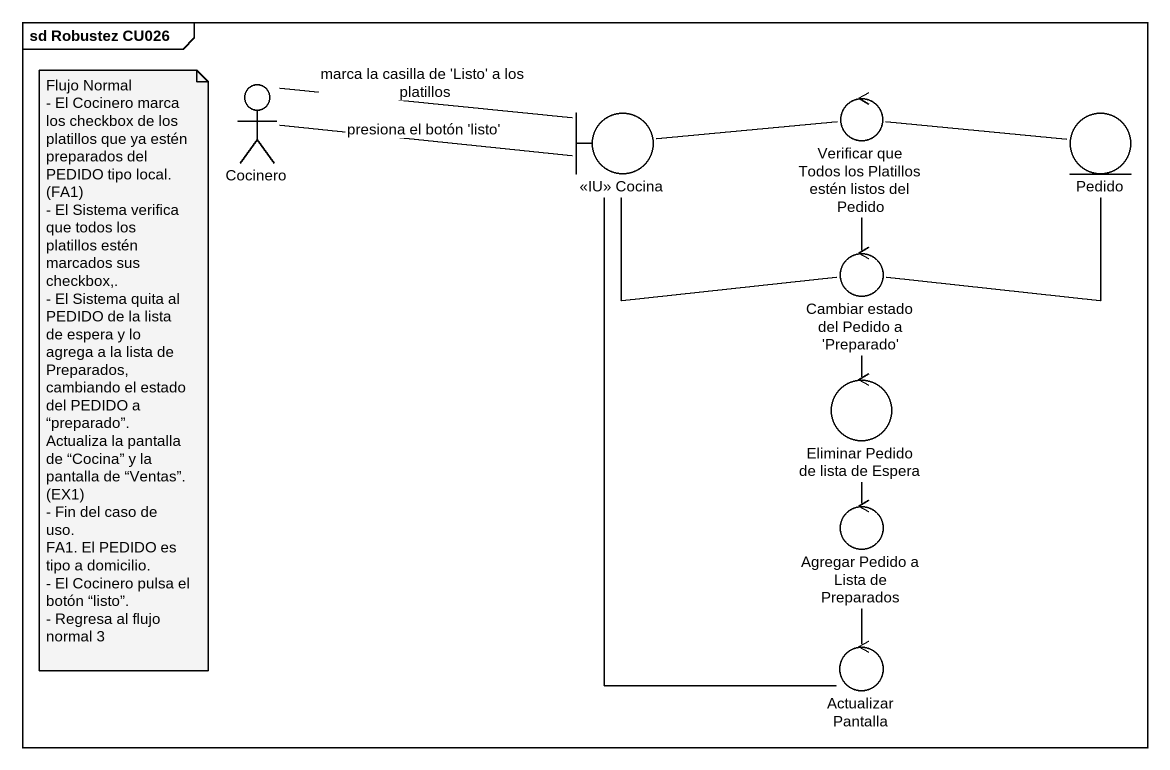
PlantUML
@startuml
mainframe sd Robustez CU026
actor Cocinero
boundary "<<IU>> Cocina" as IU_Cocina
control "Verificar que Todos los Platillos estén listos del Pedido" as Verificar_que_Todos_los
entity Pedido
control "Cambiar estado del Pedido a 'Preparado'" as Cambiar_estado_del_Pedido_a
control "Eliminar Pedido de lista de Espera" as Eliminar_Pedido_de_lista_de
control "Agregar Pedido a Lista de Preparados" as Agregar_Pedido_a_Lista_de
control "Actualizar Pantalla" as Actualizar_Pantalla
Cocinero -right- IU_Cocina : marca la casilla de 'Listo' a los platillos
Cocinero -right- IU_Cocina : presiona el botón 'listo'
IU_Cocina -right- Verificar_que_Todos_los
IU_Cocina -- Cambiar_estado_del_Pedido_a
Verificar_que_Todos_los -right- Pedido
Verificar_que_Todos_los -- Cambiar_estado_del_Pedido_a
Cambiar_estado_del_Pedido_a -up- Pedido
Cambiar_estado_del_Pedido_a -- Eliminar_Pedido_de_lista_de
Eliminar_Pedido_de_lista_de -- Agregar_Pedido_a_Lista_de
Agregar_Pedido_a_Lista_de -- Actualizar_Pantalla
Actualizar_Pantalla -up- IU_Cocina
note as N1
  Flujo Normal
  - El Cocinero marca los checkbox de los platillos que ya estén preparados del PEDIDO tipo local. (FA1)
  - El Sistema verifica que todos los platillos estén marcados sus checkbox,.
  - El Sistema quita al PEDIDO de la lista de espera y lo agrega a la lista de Preparados, cambiando el estado del PEDIDO a “preparado”. Actualiza la pantalla de “Cocina” y la pantalla de “Ventas”. (EX1)
  - Fin del caso de uso.
  FA1. El PEDIDO es tipo a domicilio.
  - El Cocinero pulsa el botón “listo”.
  - Regresa al flujo normal 3
end note
@enduml
